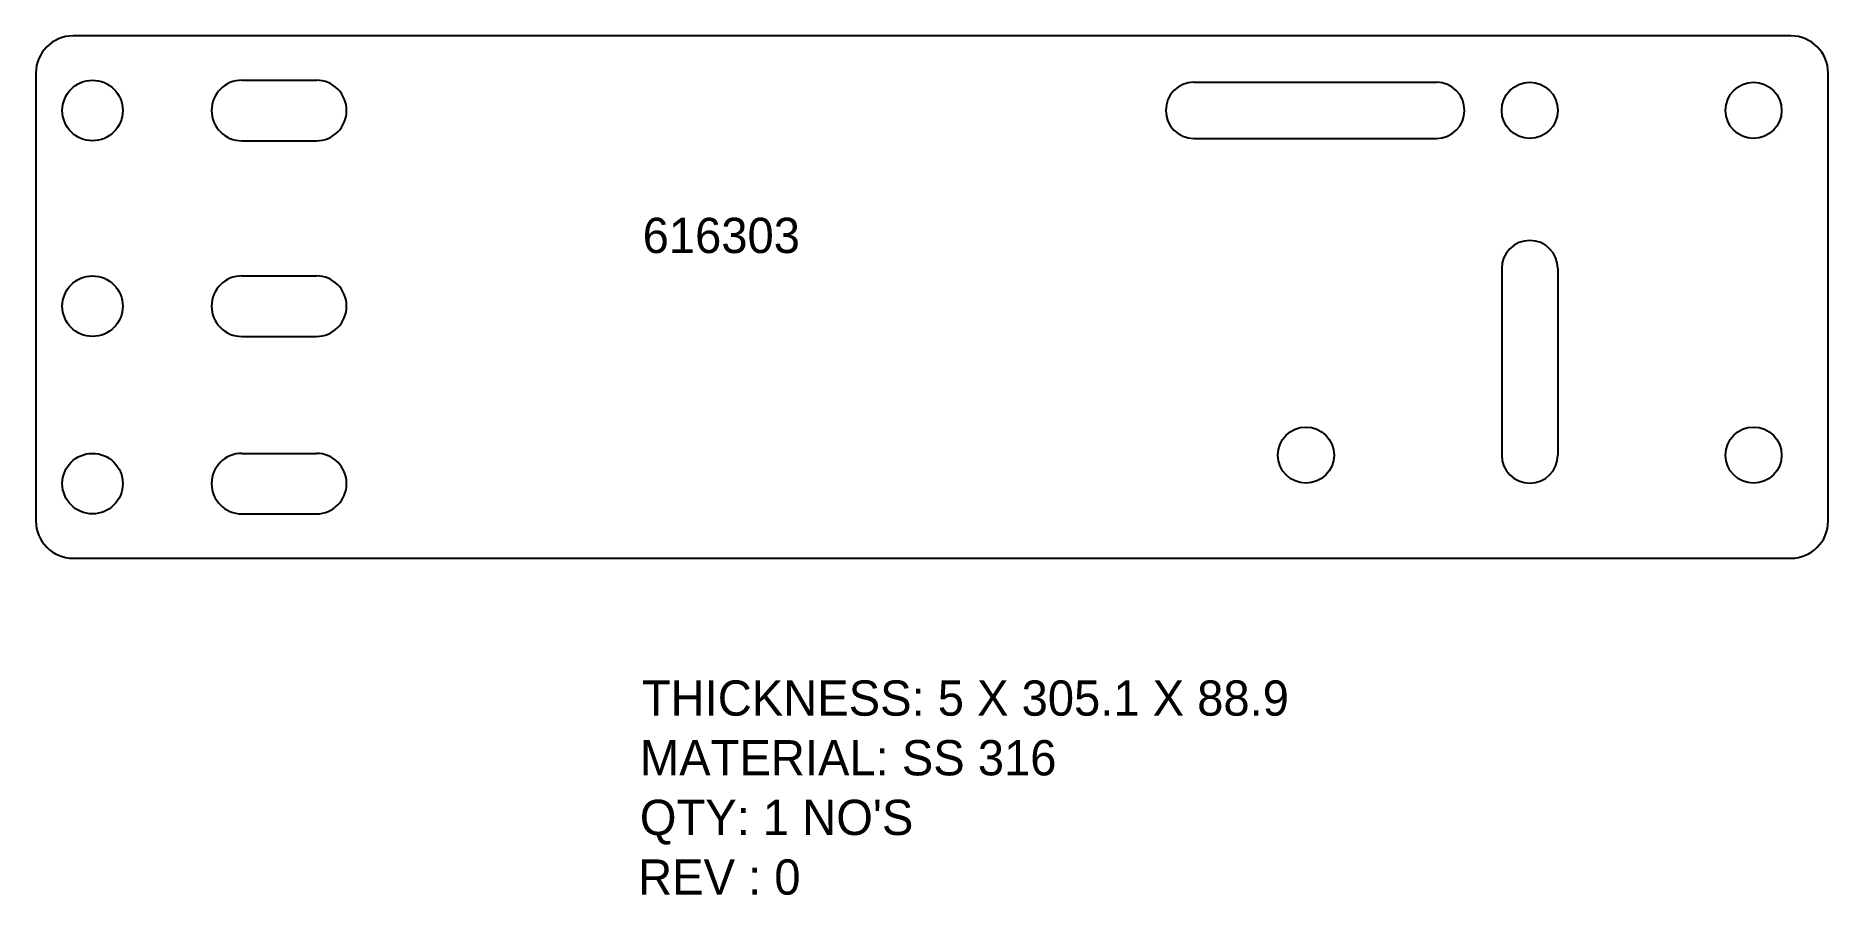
# Model space of a CAD drawing. Header units: inches. Extents: x 2394 to 2699, y -230 to -84.
import ezdxf

# ---------------------------------------------------------------- set-up
doc = ezdxf.new("R2010")
doc.units = ezdxf.units.IN
doc.header["$MEASUREMENT"] = 0
doc.layers.add('LaserCutting', color=3, linetype='Continuous')

msp = doc.modelspace()

# ---------------------------------------------------------------- linework, layer by layer
at = {"layer": 'LaserCutting'}
for p, q in [((2692.74, -83.98), (2400.34, -83.98)), ((2393.99, -90.33), (2393.99, -166.53)), ((2429.04, -91.53), (2441.74, -91.53)), ((2699.09, -166.53), (2699.09, -90.33)), ((2591.11, -91.88), (2632.41, -91.88)), ((2429.04, -101.83), (2441.74, -101.83)), ((2591.11, -101.43), (2632.41, -101.43)), ((2429.04, -124.83), (2441.74, -124.83)), ((2643.51, -123.58), (2643.51, -155.33)), ((2653.06, -123.58), (2653.06, -155.33)), ((2429.04, -135.13), (2441.74, -135.13)), ((2429.04, -155.03), (2441.74, -155.03)), ((2429.04, -165.33), (2441.74, -165.33)), ((2400.34, -172.88), (2692.74, -172.88))]:
    msp.add_line(p, q, dxfattribs=at)
for centre, radius in [((2403.64, -96.68), 5.15), ((2648.29, -96.66), 4.78), ((2686.39, -96.66), 4.78), ((2403.64, -129.98), 5.15), ((2610.19, -155.33), 4.78), ((2686.39, -155.33), 4.78), ((2403.64, -160.18), 5.15)]:
    msp.add_circle(centre, radius, dxfattribs=at)
for centre, radius, start, end in [((2400.34, -90.33), 6.35, 90, 180), ((2692.74, -90.33), 6.35, 0, 90), ((2429.04, -96.68), 5.15, 90, 270), ((2441.74, -96.68), 5.15, 270, 90), ((2591.11, -96.66), 4.78, 90, 270), ((2632.41, -96.66), 4.78, 270, 90), ((2648.29, -123.58), 4.78, 0, 180), ((2429.04, -129.98), 5.15, 90, 270), ((2441.74, -129.98), 5.15, 270, 90), ((2429.04, -160.18), 5.15, 90, 270), ((2441.74, -160.18), 5.15, 270, 90), ((2648.29, -155.33), 4.78, 180, 0), ((2400.34, -166.53), 6.35, 180, 270), ((2692.74, -166.53), 6.35, 270, 360)]:
    msp.add_arc(centre, radius, start, end, dxfattribs=at)

# ---------------------------------------------------------------- texts
at = {"color": 7}
for s, p in [('THICKNESS: 5 X 305.1 X 88.9', (2497.14, -199.68)), ('MATERIAL: SS 316', (2496.82, -209.84)), ("QTY: 1 NO'S", (2496.8, -219.99)), ('REV : 0', (2496.51, -230.14))]:
    msp.add_text(s, height=6, dxfattribs=at).set_placement(p)
at = {"layer": 'LaserCutting', "insert": (2497.28, -114.94), "char_height": 6, "width": 174.5146, "attachment_point": 1}
msp.add_mtext('{\\fCentury Gothic|b0|i0|c0|p18;\\C1;616303}', dxfattribs=at)

doc.saveas('drawing.dxf')
